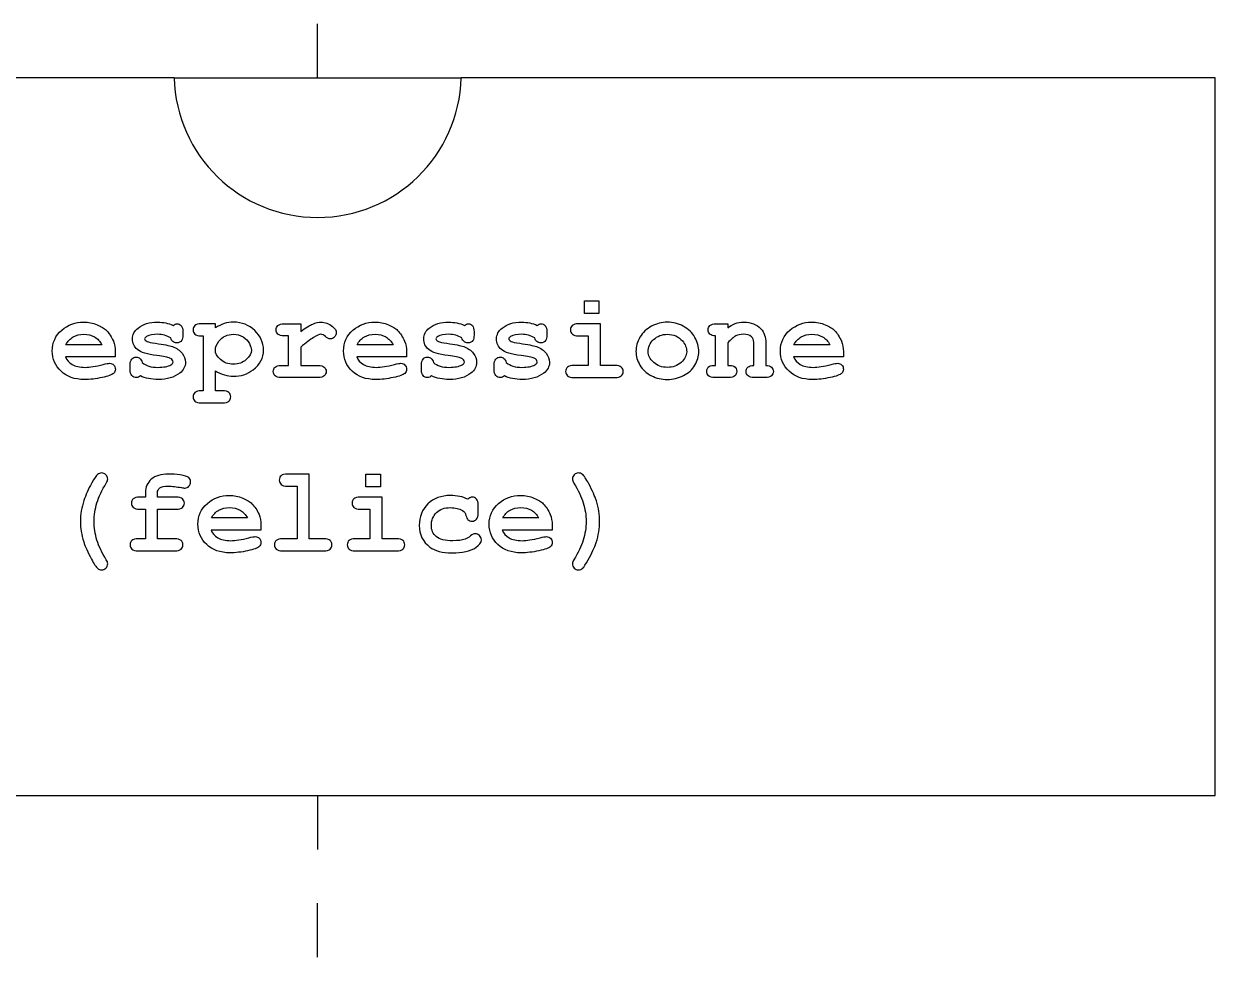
# Model space of a CAD drawing. Header units: millimetres. Extents: x 20 to 629, y 4 to 485.
# Drawn here: x 93.6 to 160, y 91 to 143 of the extents above; entities that cross this region are included whole.
import ezdxf

# ---------------------------------------------------------------- set-up
doc = ezdxf.new("R2010")
doc.units = ezdxf.units.MM
doc.header["$MEASUREMENT"] = 0
doc.layers.add('incisione', color=6, linetype='Continuous', true_color=0xff00ff)
doc.layers.add('taglio', color=178, linetype='Continuous', true_color=0x000000)

msp = doc.modelspace()

# ---------------------------------------------------------------- linework, layer by layer
at = {"layer": 'incisione'}
for points in [[(110, 140), (110, 143)], [(110, 100), (110, 97)], [(110, 91), (110, 94)]]:
    msp.add_lwpolyline(points, dxfattribs=at)
for points in [[(125.663, 127.573), (125.663, 126.857), (124.858, 126.857), (124.858, 127.573)], [(113.495, 117.917), (113.495, 117.201), (112.69, 117.201), (112.69, 117.917)]]:
    msp.add_lwpolyline(points, close=True, dxfattribs=at)
for points, knots in [([(98.726, 124.448), (98.726, 124.544), (98.726, 124.639), (98.726, 124.735), (98.726, 124.955), (98.691, 125.149), (98.62, 125.316), (98.517, 125.556), (98.386, 125.757), (98.228, 125.92), (98.116, 126.032), (97.944, 126.137), (97.715, 126.233), (97.485, 126.33), (97.232, 126.379), (96.957, 126.379), (96.499, 126.379), (96.095, 126.23), (95.744, 125.931), (95.393, 125.633), (95.218, 125.247), (95.218, 124.771), (95.218, 124.325), (95.38, 123.948), (95.705, 123.643), (96.029, 123.337), (96.462, 123.184), (97.003, 123.184), (97.318, 123.184), (97.646, 123.221), (97.987, 123.294), (98.328, 123.368), (98.542, 123.446), (98.63, 123.527), (98.696, 123.589), (98.729, 123.664), (98.729, 123.752), (98.729, 123.848), (98.699, 123.929), (98.637, 123.992), (98.575, 124.056), (98.499, 124.088), (98.409, 124.088), (98.343, 124.088), (98.224, 124.066), (98.053, 124.022), (97.637, 123.914), (97.304, 123.86), (97.053, 123.86), (96.747, 123.86), (96.504, 123.914), (96.325, 124.022), (96.146, 124.13), (96.021, 124.272), (95.95, 124.448), (96.876, 124.448), (97.801, 124.448), (98.726, 124.448)], [-19, -19, -19, -19, -18, -18, -18, -17, -17, -17, -16, -16, -16, -15, -15, -15, -14, -14, -14, -13, -13, -13, -12, -12, -12, -11, -11, -11, -10, -10, -10, -9, -9, -9, -8, -8, -8, -7, -7, -7, -6, -6, -6, -5, -5, -5, -4, -4, -4, -3, -3, -3, -2, -2, -2, -1, -1, -1, 0, 0, 0, 0]), ([(101.815, 125.497), (101.833, 125.414), (101.872, 125.347), (101.934, 125.296), (101.996, 125.245), (102.067, 125.22), (102.149, 125.22), (102.27, 125.22), (102.365, 125.271), (102.436, 125.372), (102.471, 125.425), (102.488, 125.525), (102.488, 125.672), (102.488, 125.727), (102.488, 125.782), (102.488, 125.837), (102.488, 126), (102.458, 126.116), (102.396, 126.186), (102.334, 126.255), (102.257, 126.289), (102.165, 126.289), (102.134, 126.289), (102.101, 126.282), (102.064, 126.266), (102.028, 126.251), (101.989, 126.228), (101.947, 126.197), (101.815, 126.259), (101.677, 126.304), (101.533, 126.334), (101.389, 126.364), (101.239, 126.379), (101.083, 126.379), (100.634, 126.379), (100.271, 126.269), (99.993, 126.049), (99.789, 125.888), (99.686, 125.687), (99.686, 125.445), (99.686, 125.209), (99.778, 125.011), (99.96, 124.851), (100.143, 124.688), (100.506, 124.578), (101.05, 124.521), (101.415, 124.481), (101.656, 124.433), (101.772, 124.375), (101.889, 124.318), (101.947, 124.245), (101.947, 124.157), (101.947, 124.105), (101.906, 124.054), (101.825, 124.006), (101.653, 123.909), (101.413, 123.86), (101.102, 123.86), (100.913, 123.86), (100.746, 123.883), (100.601, 123.928), (100.455, 123.973), (100.331, 124.04), (100.228, 124.128), (100.197, 124.238), (100.154, 124.315), (100.099, 124.36), (100.044, 124.406), (99.976, 124.428), (99.894, 124.428), (99.793, 124.428), (99.711, 124.393), (99.649, 124.324), (99.586, 124.255), (99.554, 124.139), (99.554, 123.976), (99.554, 123.9), (99.554, 123.824), (99.554, 123.748), (99.554, 123.585), (99.586, 123.469), (99.649, 123.4), (99.711, 123.331), (99.795, 123.296), (99.901, 123.296), (99.941, 123.296), (99.979, 123.304), (100.017, 123.319), (100.054, 123.335), (100.089, 123.357), (100.122, 123.385), (100.261, 123.319), (100.413, 123.269), (100.579, 123.235), (100.745, 123.201), (100.926, 123.184), (101.122, 123.184), (101.611, 123.184), (102.008, 123.302), (102.314, 123.537), (102.527, 123.7), (102.634, 123.902), (102.634, 124.144), (102.634, 124.322), (102.571, 124.492), (102.446, 124.653), (102.32, 124.813), (102.142, 124.934), (101.911, 125.016), (101.735, 125.077), (101.422, 125.139), (100.974, 125.2), (100.729, 125.233), (100.572, 125.267), (100.502, 125.303), (100.409, 125.351), (100.363, 125.401), (100.363, 125.451), (100.363, 125.495), (100.397, 125.536), (100.465, 125.573), (100.619, 125.659), (100.827, 125.702), (101.089, 125.702), (101.221, 125.702), (101.348, 125.685), (101.469, 125.651), (101.59, 125.617), (101.705, 125.566), (101.815, 125.497)], [-43, -43, -43, -43, -42, -42, -42, -41, -41, -41, -40, -40, -40, -39, -39, -39, -38, -38, -38, -37, -37, -37, -36, -36, -36, -35, -35, -35, -34, -34, -34, -33, -33, -33, -32, -32, -32, -31, -31, -31, -30, -30, -30, -29, -29, -29, -28, -28, -28, -27, -27, -27, -26, -26, -26, -25, -25, -25, -24, -24, -24, -23, -23, -23, -22, -22, -22, -21, -21, -21, -20, -20, -20, -19, -19, -19, -18, -18, -18, -17, -17, -17, -16, -16, -16, -15, -15, -15, -14, -14, -14, -13, -13, -13, -12, -12, -12, -11, -11, -11, -10, -10, -10, -9, -9, -9, -8, -8, -8, -7, -7, -7, -6, -6, -6, -5, -5, -5, -4, -4, -4, -3, -3, -3, -2, -2, -2, -1, -1, -1, 0, 0, 0, 0]), ([(104.3, 123.666), (104.3, 123.296), (104.3, 122.926), (104.3, 122.557), (104.436, 122.557), (104.571, 122.557), (104.706, 122.557), (104.869, 122.557), (104.985, 122.525), (105.054, 122.463), (105.124, 122.4), (105.158, 122.318), (105.158, 122.217), (105.158, 122.118), (105.124, 122.037), (105.054, 121.974), (104.985, 121.912), (104.869, 121.88), (104.706, 121.88), (104.307, 121.88), (103.908, 121.88), (103.508, 121.88), (103.345, 121.88), (103.229, 121.912), (103.16, 121.974), (103.091, 122.037), (103.056, 122.118), (103.056, 122.217), (103.056, 122.318), (103.091, 122.4), (103.162, 122.463), (103.232, 122.525), (103.348, 122.557), (103.508, 122.557), (103.547, 122.557), (103.585, 122.557), (103.624, 122.557), (103.624, 123.576), (103.624, 124.594), (103.624, 125.613), (103.585, 125.613), (103.547, 125.613), (103.508, 125.613), (103.345, 125.613), (103.229, 125.644), (103.16, 125.707), (103.091, 125.77), (103.056, 125.852), (103.056, 125.953), (103.056, 126.052), (103.091, 126.133), (103.16, 126.195), (103.229, 126.258), (103.345, 126.289), (103.508, 126.289), (103.772, 126.289), (104.036, 126.289), (104.3, 126.289), (104.3, 126.212), (104.3, 126.135), (104.3, 126.058), (104.459, 126.166), (104.623, 126.247), (104.792, 126.299), (104.961, 126.352), (105.135, 126.379), (105.314, 126.379), (105.776, 126.379), (106.169, 126.222), (106.495, 125.908), (106.821, 125.595), (106.983, 125.236), (106.983, 124.831), (106.983, 124.384), (106.791, 124.016), (106.406, 123.725), (106.085, 123.483), (105.723, 123.362), (105.32, 123.362), (105.146, 123.362), (104.975, 123.387), (104.805, 123.438), (104.636, 123.489), (104.468, 123.565), (104.3, 123.666)], [0, 0, 0, 0, 1, 1, 1, 2, 2, 2, 3, 3, 3, 4, 4, 4, 5, 5, 5, 6, 6, 6, 7, 7, 7, 8, 8, 8, 9, 9, 9, 10, 10, 10, 11, 11, 11, 12, 12, 12, 13, 13, 13, 14, 14, 14, 15, 15, 15, 16, 16, 16, 17, 17, 17, 18, 18, 18, 19, 19, 19, 20, 20, 20, 21, 21, 21, 22, 22, 22, 23, 23, 23, 24, 24, 24, 25, 25, 25, 26, 26, 26, 27, 27, 27, 28, 28, 28, 28]), ([(109.056, 126.289), (108.749, 126.289), (108.442, 126.289), (108.135, 126.289), (107.972, 126.289), (107.856, 126.258), (107.787, 126.195), (107.718, 126.133), (107.683, 126.052), (107.683, 125.953), (107.683, 125.852), (107.718, 125.77), (107.787, 125.707), (107.856, 125.644), (107.972, 125.613), (108.135, 125.613), (108.217, 125.613), (108.298, 125.613), (108.38, 125.613), (108.38, 125.065), (108.38, 124.517), (108.38, 123.969), (108.245, 123.969), (108.111, 123.969), (107.977, 123.969), (107.814, 123.969), (107.698, 123.938), (107.629, 123.875), (107.559, 123.813), (107.525, 123.732), (107.525, 123.633), (107.525, 123.532), (107.559, 123.45), (107.629, 123.387), (107.698, 123.324), (107.814, 123.293), (107.977, 123.293), (108.658, 123.293), (109.339, 123.293), (110.02, 123.293), (110.183, 123.293), (110.299, 123.324), (110.368, 123.387), (110.437, 123.45), (110.472, 123.53), (110.472, 123.629), (110.472, 123.731), (110.437, 123.813), (110.368, 123.875), (110.299, 123.938), (110.183, 123.969), (110.02, 123.969), (109.699, 123.969), (109.377, 123.969), (109.056, 123.969), (109.056, 124.309), (109.056, 124.649), (109.056, 124.989), (109.338, 125.227), (109.573, 125.405), (109.761, 125.524), (109.949, 125.643), (110.09, 125.702), (110.185, 125.702), (110.257, 125.702), (110.34, 125.66), (110.432, 125.577), (110.525, 125.493), (110.613, 125.451), (110.696, 125.451), (110.791, 125.451), (110.872, 125.485), (110.939, 125.552), (111.006, 125.619), (111.04, 125.701), (111.04, 125.798), (111.04, 125.912), (110.969, 126.024), (110.828, 126.134), (110.622, 126.297), (110.408, 126.379), (110.188, 126.379), (110.045, 126.379), (109.892, 126.344), (109.728, 126.276), (109.564, 126.208), (109.34, 126.072), (109.056, 125.867), (109.056, 126.008), (109.056, 126.149), (109.056, 126.289)], [-30, -30, -30, -30, -29, -29, -29, -28, -28, -28, -27, -27, -27, -26, -26, -26, -25, -25, -25, -24, -24, -24, -23, -23, -23, -22, -22, -22, -21, -21, -21, -20, -20, -20, -19, -19, -19, -18, -18, -18, -17, -17, -17, -16, -16, -16, -15, -15, -15, -14, -14, -14, -13, -13, -13, -12, -12, -12, -11, -11, -11, -10, -10, -10, -9, -9, -9, -8, -8, -8, -7, -7, -7, -6, -6, -6, -5, -5, -5, -4, -4, -4, -3, -3, -3, -2, -2, -2, -1, -1, -1, 0, 0, 0, 0]), ([(114.95, 124.448), (114.95, 124.544), (114.95, 124.639), (114.95, 124.735), (114.95, 124.955), (114.915, 125.149), (114.845, 125.316), (114.741, 125.556), (114.611, 125.757), (114.452, 125.92), (114.34, 126.032), (114.169, 126.137), (113.939, 126.233), (113.709, 126.33), (113.457, 126.379), (113.182, 126.379), (112.724, 126.379), (112.32, 126.23), (111.969, 125.931), (111.618, 125.633), (111.442, 125.247), (111.442, 124.771), (111.442, 124.325), (111.605, 123.948), (111.929, 123.643), (112.254, 123.337), (112.686, 123.184), (113.228, 123.184), (113.542, 123.184), (113.87, 123.221), (114.211, 123.294), (114.552, 123.368), (114.767, 123.446), (114.855, 123.527), (114.921, 123.589), (114.954, 123.664), (114.954, 123.752), (114.954, 123.848), (114.923, 123.929), (114.861, 123.992), (114.8, 124.056), (114.724, 124.088), (114.634, 124.088), (114.568, 124.088), (114.449, 124.066), (114.277, 124.022), (113.861, 123.914), (113.528, 123.86), (113.277, 123.86), (112.971, 123.86), (112.729, 123.914), (112.55, 124.022), (112.37, 124.13), (112.245, 124.272), (112.175, 124.448), (113.1, 124.448), (114.025, 124.448), (114.95, 124.448)], [-19, -19, -19, -19, -18, -18, -18, -17, -17, -17, -16, -16, -16, -15, -15, -15, -14, -14, -14, -13, -13, -13, -12, -12, -12, -11, -11, -11, -10, -10, -10, -9, -9, -9, -8, -8, -8, -7, -7, -7, -6, -6, -6, -5, -5, -5, -4, -4, -4, -3, -3, -3, -2, -2, -2, -1, -1, -1, 0, 0, 0, 0]), ([(118.04, 125.497), (118.057, 125.414), (118.097, 125.347), (118.158, 125.296), (118.22, 125.245), (118.292, 125.22), (118.373, 125.22), (118.494, 125.22), (118.59, 125.271), (118.66, 125.372), (118.695, 125.425), (118.713, 125.525), (118.713, 125.672), (118.713, 125.727), (118.713, 125.782), (118.713, 125.837), (118.713, 126), (118.682, 126.116), (118.62, 126.186), (118.559, 126.255), (118.482, 126.289), (118.389, 126.289), (118.359, 126.289), (118.325, 126.282), (118.289, 126.266), (118.252, 126.251), (118.213, 126.228), (118.172, 126.197), (118.04, 126.259), (117.902, 126.304), (117.757, 126.334), (117.613, 126.364), (117.463, 126.379), (117.307, 126.379), (116.858, 126.379), (116.495, 126.269), (116.218, 126.049), (116.013, 125.888), (115.911, 125.687), (115.911, 125.445), (115.911, 125.209), (116.002, 125.011), (116.185, 124.851), (116.367, 124.688), (116.73, 124.578), (117.274, 124.521), (117.639, 124.481), (117.88, 124.433), (117.997, 124.375), (118.113, 124.318), (118.172, 124.245), (118.172, 124.157), (118.172, 124.105), (118.131, 124.054), (118.05, 124.006), (117.878, 123.909), (117.637, 123.86), (117.327, 123.86), (117.138, 123.86), (116.97, 123.883), (116.825, 123.928), (116.68, 123.973), (116.556, 124.04), (116.452, 124.128), (116.421, 124.238), (116.378, 124.315), (116.323, 124.36), (116.268, 124.406), (116.2, 124.428), (116.119, 124.428), (116.018, 124.428), (115.936, 124.393), (115.873, 124.324), (115.81, 124.255), (115.779, 124.139), (115.779, 123.976), (115.779, 123.9), (115.779, 123.824), (115.779, 123.748), (115.779, 123.585), (115.81, 123.469), (115.873, 123.4), (115.936, 123.331), (116.02, 123.296), (116.125, 123.296), (116.165, 123.296), (116.204, 123.304), (116.241, 123.319), (116.278, 123.335), (116.314, 123.357), (116.347, 123.385), (116.485, 123.319), (116.638, 123.269), (116.804, 123.235), (116.97, 123.201), (117.151, 123.184), (117.347, 123.184), (117.835, 123.184), (118.232, 123.302), (118.538, 123.537), (118.751, 123.7), (118.858, 123.902), (118.858, 124.144), (118.858, 124.322), (118.795, 124.492), (118.67, 124.653), (118.545, 124.813), (118.366, 124.934), (118.135, 125.016), (117.959, 125.077), (117.647, 125.139), (117.198, 125.2), (116.954, 125.233), (116.796, 125.267), (116.726, 125.303), (116.634, 125.351), (116.587, 125.401), (116.587, 125.451), (116.587, 125.495), (116.622, 125.536), (116.69, 125.573), (116.844, 125.659), (117.052, 125.702), (117.314, 125.702), (117.446, 125.702), (117.572, 125.685), (117.693, 125.651), (117.814, 125.617), (117.93, 125.566), (118.04, 125.497)], [-43, -43, -43, -43, -42, -42, -42, -41, -41, -41, -40, -40, -40, -39, -39, -39, -38, -38, -38, -37, -37, -37, -36, -36, -36, -35, -35, -35, -34, -34, -34, -33, -33, -33, -32, -32, -32, -31, -31, -31, -30, -30, -30, -29, -29, -29, -28, -28, -28, -27, -27, -27, -26, -26, -26, -25, -25, -25, -24, -24, -24, -23, -23, -23, -22, -22, -22, -21, -21, -21, -20, -20, -20, -19, -19, -19, -18, -18, -18, -17, -17, -17, -16, -16, -16, -15, -15, -15, -14, -14, -14, -13, -13, -13, -12, -12, -12, -11, -11, -11, -10, -10, -10, -9, -9, -9, -8, -8, -8, -7, -7, -7, -6, -6, -6, -5, -5, -5, -4, -4, -4, -3, -3, -3, -2, -2, -2, -1, -1, -1, 0, 0, 0, 0]), ([(122.096, 125.497), (122.113, 125.414), (122.153, 125.347), (122.215, 125.296), (122.276, 125.245), (122.348, 125.22), (122.429, 125.22), (122.55, 125.22), (122.646, 125.271), (122.716, 125.372), (122.751, 125.425), (122.769, 125.525), (122.769, 125.672), (122.769, 125.727), (122.769, 125.782), (122.769, 125.837), (122.769, 126), (122.738, 126.116), (122.677, 126.186), (122.615, 126.255), (122.538, 126.289), (122.446, 126.289), (122.415, 126.289), (122.381, 126.282), (122.345, 126.266), (122.309, 126.251), (122.27, 126.228), (122.228, 126.197), (122.096, 126.259), (121.958, 126.304), (121.814, 126.334), (121.669, 126.364), (121.519, 126.379), (121.363, 126.379), (120.914, 126.379), (120.551, 126.269), (120.274, 126.049), (120.069, 125.888), (119.967, 125.687), (119.967, 125.445), (119.967, 125.209), (120.058, 125.011), (120.241, 124.851), (120.424, 124.688), (120.787, 124.578), (121.33, 124.521), (121.695, 124.481), (121.936, 124.433), (122.053, 124.375), (122.169, 124.318), (122.228, 124.245), (122.228, 124.157), (122.228, 124.105), (122.187, 124.054), (122.106, 124.006), (121.934, 123.909), (121.693, 123.86), (121.383, 123.86), (121.194, 123.86), (121.026, 123.883), (120.881, 123.928), (120.736, 123.973), (120.612, 124.04), (120.508, 124.128), (120.477, 124.238), (120.435, 124.315), (120.38, 124.36), (120.325, 124.406), (120.256, 124.428), (120.175, 124.428), (120.074, 124.428), (119.992, 124.393), (119.929, 124.324), (119.866, 124.255), (119.835, 124.139), (119.835, 123.976), (119.835, 123.9), (119.835, 123.824), (119.835, 123.748), (119.835, 123.585), (119.866, 123.469), (119.929, 123.4), (119.992, 123.331), (120.076, 123.296), (120.182, 123.296), (120.221, 123.296), (120.26, 123.304), (120.297, 123.319), (120.334, 123.335), (120.37, 123.357), (120.403, 123.385), (120.541, 123.319), (120.694, 123.269), (120.86, 123.235), (121.026, 123.201), (121.207, 123.184), (121.403, 123.184), (121.891, 123.184), (122.288, 123.302), (122.594, 123.537), (122.807, 123.7), (122.914, 123.902), (122.914, 124.144), (122.914, 124.322), (122.851, 124.492), (122.726, 124.653), (122.601, 124.813), (122.422, 124.934), (122.191, 125.016), (122.015, 125.077), (121.703, 125.139), (121.254, 125.2), (121.01, 125.233), (120.853, 125.267), (120.782, 125.303), (120.69, 125.351), (120.644, 125.401), (120.644, 125.451), (120.644, 125.495), (120.678, 125.536), (120.746, 125.573), (120.9, 125.659), (121.108, 125.702), (121.37, 125.702), (121.502, 125.702), (121.628, 125.685), (121.749, 125.651), (121.87, 125.617), (121.986, 125.566), (122.096, 125.497)], [-43, -43, -43, -43, -42, -42, -42, -41, -41, -41, -40, -40, -40, -39, -39, -39, -38, -38, -38, -37, -37, -37, -36, -36, -36, -35, -35, -35, -34, -34, -34, -33, -33, -33, -32, -32, -32, -31, -31, -31, -30, -30, -30, -29, -29, -29, -28, -28, -28, -27, -27, -27, -26, -26, -26, -25, -25, -25, -24, -24, -24, -23, -23, -23, -22, -22, -22, -21, -21, -21, -20, -20, -20, -19, -19, -19, -18, -18, -18, -17, -17, -17, -16, -16, -16, -15, -15, -15, -14, -14, -14, -13, -13, -13, -12, -12, -12, -11, -11, -11, -10, -10, -10, -9, -9, -9, -8, -8, -8, -7, -7, -7, -6, -6, -6, -5, -5, -5, -4, -4, -4, -3, -3, -3, -2, -2, -2, -1, -1, -1, 0, 0, 0, 0]), ([(125.756, 126.289), (125.756, 125.516), (125.756, 124.743), (125.756, 123.969), (126.026, 123.969), (126.297, 123.969), (126.568, 123.969), (126.73, 123.969), (126.847, 123.938), (126.916, 123.875), (126.985, 123.813), (127.02, 123.731), (127.02, 123.629), (127.02, 123.53), (126.985, 123.45), (126.916, 123.387), (126.847, 123.324), (126.73, 123.293), (126.568, 123.293), (125.801, 123.293), (125.034, 123.293), (124.267, 123.293), (124.105, 123.293), (123.988, 123.324), (123.919, 123.387), (123.85, 123.45), (123.815, 123.532), (123.815, 123.633), (123.815, 123.732), (123.85, 123.813), (123.919, 123.875), (123.988, 123.938), (124.105, 123.969), (124.267, 123.969), (124.538, 123.969), (124.809, 123.969), (125.079, 123.969), (125.079, 124.517), (125.079, 125.065), (125.079, 125.613), (124.898, 125.613), (124.716, 125.613), (124.535, 125.613), (124.374, 125.613), (124.259, 125.644), (124.188, 125.707), (124.118, 125.77), (124.083, 125.852), (124.083, 125.953), (124.083, 126.052), (124.117, 126.133), (124.186, 126.195), (124.256, 126.258), (124.372, 126.289), (124.535, 126.289), (124.942, 126.289), (125.349, 126.289), (125.756, 126.289)], [0, 0, 0, 0, 1, 1, 1, 2, 2, 2, 3, 3, 3, 4, 4, 4, 5, 5, 5, 6, 6, 6, 7, 7, 7, 8, 8, 8, 9, 9, 9, 10, 10, 10, 11, 11, 11, 12, 12, 12, 13, 13, 13, 14, 14, 14, 15, 15, 15, 16, 16, 16, 17, 17, 17, 18, 18, 18, 19, 19, 19, 19]), ([(131.234, 124.735), (131.234, 124.475), (131.162, 124.224), (131.018, 123.981), (130.874, 123.738), (130.66, 123.544), (130.375, 123.4), (130.09, 123.256), (129.792, 123.184), (129.482, 123.184), (129.174, 123.184), (128.879, 123.255), (128.597, 123.397), (128.316, 123.539), (128.101, 123.732), (127.954, 123.976), (127.806, 124.22), (127.733, 124.475), (127.733, 124.742), (127.733, 125.012), (127.807, 125.278), (127.957, 125.539), (128.107, 125.799), (128.322, 126.005), (128.602, 126.154), (128.883, 126.304), (129.176, 126.379), (129.482, 126.379), (129.79, 126.379), (130.086, 126.302), (130.371, 126.149), (130.656, 125.996), (130.871, 125.791), (131.017, 125.532), (131.162, 125.274), (131.234, 125.008), (131.234, 124.735)], [0, 0, 0, 0, 1, 1, 1, 2, 2, 2, 3, 3, 3, 4, 4, 4, 5, 5, 5, 6, 6, 6, 7, 7, 7, 8, 8, 8, 9, 9, 9, 10, 10, 10, 11, 11, 11, 12, 12, 12, 12]), ([(132.848, 126.289), (132.634, 126.289), (132.419, 126.289), (132.205, 126.289), (132.042, 126.289), (131.926, 126.258), (131.856, 126.195), (131.787, 126.133), (131.752, 126.052), (131.752, 125.953), (131.752, 125.854), (131.787, 125.772), (131.855, 125.709), (131.923, 125.645), (132.029, 125.613), (132.172, 125.613), (132.172, 125.065), (132.172, 124.517), (132.172, 123.969), (131.998, 123.969), (131.884, 123.953), (131.832, 123.92), (131.726, 123.852), (131.673, 123.756), (131.673, 123.633), (131.673, 123.532), (131.708, 123.45), (131.777, 123.387), (131.847, 123.324), (131.963, 123.293), (132.125, 123.293), (132.382, 123.293), (132.638, 123.293), (132.894, 123.293), (133.057, 123.293), (133.173, 123.324), (133.243, 123.387), (133.312, 123.45), (133.347, 123.53), (133.347, 123.629), (133.347, 123.757), (133.293, 123.854), (133.185, 123.92), (133.134, 123.953), (133.022, 123.969), (132.848, 123.969), (132.848, 124.388), (132.848, 124.808), (132.848, 125.227), (133.029, 125.423), (133.178, 125.551), (133.295, 125.611), (133.413, 125.672), (133.55, 125.702), (133.706, 125.702), (133.913, 125.702), (134.068, 125.658), (134.172, 125.57), (134.251, 125.502), (134.29, 125.394), (134.29, 125.247), (134.29, 124.821), (134.29, 124.395), (134.29, 123.969), (134.147, 123.969), (134.042, 123.938), (133.974, 123.875), (133.905, 123.813), (133.871, 123.732), (133.871, 123.633), (133.871, 123.532), (133.906, 123.45), (133.975, 123.387), (134.045, 123.324), (134.161, 123.293), (134.323, 123.293), (134.527, 123.293), (134.73, 123.293), (134.934, 123.293), (135.097, 123.293), (135.213, 123.324), (135.282, 123.387), (135.351, 123.45), (135.386, 123.53), (135.386, 123.629), (135.386, 123.731), (135.352, 123.813), (135.284, 123.875), (135.216, 123.938), (135.11, 123.969), (134.967, 123.969), (134.967, 124.388), (134.967, 124.808), (134.967, 125.227), (134.967, 125.548), (134.875, 125.808), (134.69, 126.006), (134.457, 126.254), (134.14, 126.379), (133.739, 126.379), (133.565, 126.379), (133.404, 126.352), (133.256, 126.299), (133.107, 126.247), (132.971, 126.167), (132.848, 126.062), (132.848, 126.138), (132.848, 126.214), (132.848, 126.289)], [-36, -36, -36, -36, -35, -35, -35, -34, -34, -34, -33, -33, -33, -32, -32, -32, -31, -31, -31, -30, -30, -30, -29, -29, -29, -28, -28, -28, -27, -27, -27, -26, -26, -26, -25, -25, -25, -24, -24, -24, -23, -23, -23, -22, -22, -22, -21, -21, -21, -20, -20, -20, -19, -19, -19, -18, -18, -18, -17, -17, -17, -16, -16, -16, -15, -15, -15, -14, -14, -14, -13, -13, -13, -12, -12, -12, -11, -11, -11, -10, -10, -10, -9, -9, -9, -8, -8, -8, -7, -7, -7, -6, -6, -6, -5, -5, -5, -4, -4, -4, -3, -3, -3, -2, -2, -2, -1, -1, -1, 0, 0, 0, 0]), ([(139.287, 124.448), (139.287, 124.544), (139.287, 124.639), (139.287, 124.735), (139.287, 124.955), (139.252, 125.149), (139.182, 125.316), (139.078, 125.556), (138.947, 125.757), (138.789, 125.92), (138.677, 126.032), (138.506, 126.137), (138.276, 126.233), (138.046, 126.33), (137.793, 126.379), (137.518, 126.379), (137.061, 126.379), (136.656, 126.23), (136.305, 125.931), (135.954, 125.633), (135.779, 125.247), (135.779, 124.771), (135.779, 124.325), (135.941, 123.948), (136.266, 123.643), (136.59, 123.337), (137.023, 123.184), (137.564, 123.184), (137.879, 123.184), (138.207, 123.221), (138.548, 123.294), (138.889, 123.368), (139.103, 123.446), (139.191, 123.527), (139.257, 123.589), (139.29, 123.664), (139.29, 123.752), (139.29, 123.848), (139.26, 123.929), (139.198, 123.992), (139.136, 124.056), (139.061, 124.088), (138.97, 124.088), (138.904, 124.088), (138.785, 124.066), (138.614, 124.022), (138.198, 123.914), (137.865, 123.86), (137.614, 123.86), (137.308, 123.86), (137.065, 123.914), (136.886, 124.022), (136.707, 124.13), (136.582, 124.272), (136.512, 124.448), (137.437, 124.448), (138.362, 124.448), (139.287, 124.448)], [-19, -19, -19, -19, -18, -18, -18, -17, -17, -17, -16, -16, -16, -15, -15, -15, -14, -14, -14, -13, -13, -13, -12, -12, -12, -11, -11, -11, -10, -10, -10, -9, -9, -9, -8, -8, -8, -7, -7, -7, -6, -6, -6, -5, -5, -5, -4, -4, -4, -3, -3, -3, -2, -2, -2, -1, -1, -1, 0, 0, 0, 0]), ([(97.977, 125.124), (97.873, 125.318), (97.738, 125.463), (97.571, 125.558), (97.404, 125.654), (97.205, 125.702), (96.974, 125.702), (96.745, 125.702), (96.547, 125.654), (96.38, 125.558), (96.212, 125.463), (96.076, 125.318), (95.97, 125.124), (96.639, 125.124), (97.308, 125.124), (97.977, 125.124)], [0, 0, 0, 0, 1, 1, 1, 2, 2, 2, 3, 3, 3, 4, 4, 4, 5, 5, 5, 5]), ([(106.307, 124.827), (106.307, 124.922), (106.27, 125.043), (106.195, 125.189), (106.12, 125.335), (106.005, 125.457), (105.85, 125.555), (105.695, 125.653), (105.513, 125.702), (105.304, 125.702), (104.967, 125.702), (104.7, 125.576), (104.502, 125.322), (104.367, 125.149), (104.3, 124.981), (104.3, 124.821), (104.3, 124.64), (104.397, 124.465), (104.589, 124.294), (104.782, 124.124), (105.02, 124.039), (105.304, 124.039), (105.59, 124.039), (105.828, 124.123), (106.02, 124.293), (106.211, 124.462), (106.307, 124.64), (106.307, 124.827)], [0, 0, 0, 0, 1, 1, 1, 2, 2, 2, 3, 3, 3, 4, 4, 4, 5, 5, 5, 6, 6, 6, 7, 7, 7, 8, 8, 8, 9, 9, 9, 9]), ([(114.201, 125.124), (114.098, 125.318), (113.963, 125.463), (113.795, 125.558), (113.628, 125.654), (113.429, 125.702), (113.198, 125.702), (112.969, 125.702), (112.771, 125.654), (112.604, 125.558), (112.437, 125.463), (112.3, 125.318), (112.195, 125.124), (112.864, 125.124), (113.532, 125.124), (114.201, 125.124)], [0, 0, 0, 0, 1, 1, 1, 2, 2, 2, 3, 3, 3, 4, 4, 4, 5, 5, 5, 5]), ([(130.558, 124.732), (130.558, 124.95), (130.48, 125.15), (130.323, 125.332), (130.11, 125.579), (129.829, 125.702), (129.482, 125.702), (129.176, 125.702), (128.921, 125.604), (128.716, 125.408), (128.512, 125.212), (128.409, 124.986), (128.409, 124.728), (128.409, 124.517), (128.513, 124.32), (128.719, 124.136), (128.926, 123.952), (129.18, 123.86), (129.482, 123.86), (129.785, 123.86), (130.041, 123.952), (130.248, 124.136), (130.454, 124.32), (130.558, 124.518), (130.558, 124.732)], [0, 0, 0, 0, 1, 1, 1, 2, 2, 2, 3, 3, 3, 4, 4, 4, 5, 5, 5, 6, 6, 6, 7, 7, 7, 8, 8, 8, 8]), ([(138.538, 125.124), (138.435, 125.318), (138.299, 125.463), (138.132, 125.558), (137.965, 125.654), (137.766, 125.702), (137.535, 125.702), (137.306, 125.702), (137.108, 125.654), (136.941, 125.558), (136.773, 125.463), (136.637, 125.318), (136.531, 125.124), (137.2, 125.124), (137.869, 125.124), (138.538, 125.124)], [0, 0, 0, 0, 1, 1, 1, 2, 2, 2, 3, 3, 3, 4, 4, 4, 5, 5, 5, 5]), ([(96.785, 115.281), (96.785, 115.666), (96.849, 116.055), (96.977, 116.449), (97.072, 116.739), (97.218, 117.063), (97.416, 117.419), (97.559, 117.674), (97.664, 117.831), (97.733, 117.889), (97.801, 117.948), (97.877, 117.977), (97.96, 117.977), (98.057, 117.977), (98.139, 117.944), (98.205, 117.878), (98.271, 117.812), (98.304, 117.733), (98.304, 117.64), (98.304, 117.576), (98.277, 117.501), (98.224, 117.413), (97.987, 117.023), (97.814, 116.658), (97.705, 116.317), (97.596, 115.976), (97.541, 115.63), (97.541, 115.281), (97.541, 114.928), (97.596, 114.582), (97.705, 114.241), (97.814, 113.9), (97.987, 113.535), (98.224, 113.145), (98.277, 113.059), (98.304, 112.983), (98.304, 112.917), (98.304, 112.825), (98.271, 112.746), (98.205, 112.68), (98.139, 112.614), (98.057, 112.581), (97.96, 112.581), (97.879, 112.581), (97.807, 112.607), (97.746, 112.66), (97.658, 112.737), (97.541, 112.91), (97.396, 113.178), (97.187, 113.568), (97.044, 113.889), (96.967, 114.142), (96.846, 114.529), (96.785, 114.909), (96.785, 115.281)], [0, 0, 0, 0, 1, 1, 1, 2, 2, 2, 3, 3, 3, 4, 4, 4, 5, 5, 5, 6, 6, 6, 7, 7, 7, 8, 8, 8, 9, 9, 9, 10, 10, 10, 11, 11, 11, 12, 12, 12, 13, 13, 13, 14, 14, 14, 15, 15, 15, 16, 16, 16, 17, 17, 17, 18, 18, 18, 18]), ([(101.079, 115.957), (101.079, 115.409), (101.079, 114.861), (101.079, 114.314), (101.4, 114.314), (101.722, 114.314), (102.043, 114.314), (102.206, 114.314), (102.322, 114.282), (102.391, 114.219), (102.46, 114.157), (102.495, 114.075), (102.495, 113.974), (102.495, 113.875), (102.46, 113.794), (102.391, 113.731), (102.322, 113.668), (102.206, 113.637), (102.043, 113.637), (101.362, 113.637), (100.681, 113.637), (100, 113.637), (99.837, 113.637), (99.721, 113.668), (99.652, 113.731), (99.583, 113.794), (99.548, 113.876), (99.548, 113.977), (99.548, 114.076), (99.583, 114.157), (99.652, 114.219), (99.721, 114.282), (99.837, 114.314), (100, 114.314), (100.134, 114.314), (100.268, 114.314), (100.403, 114.314), (100.403, 114.861), (100.403, 115.409), (100.403, 115.957), (100.295, 115.957), (100.187, 115.957), (100.079, 115.957), (99.916, 115.957), (99.8, 115.988), (99.731, 116.051), (99.662, 116.114), (99.627, 116.196), (99.627, 116.297), (99.627, 116.396), (99.662, 116.477), (99.731, 116.54), (99.8, 116.602), (99.916, 116.634), (100.079, 116.634), (100.187, 116.634), (100.295, 116.634), (100.403, 116.634), (100.403, 116.719), (100.403, 116.805), (100.403, 116.891), (100.403, 117.186), (100.513, 117.431), (100.734, 117.625), (100.955, 117.82), (101.276, 117.917), (101.696, 117.917), (101.883, 117.917), (102.1, 117.9), (102.345, 117.866), (102.59, 117.832), (102.748, 117.784), (102.817, 117.723), (102.886, 117.661), (102.921, 117.582), (102.921, 117.485), (102.921, 117.382), (102.89, 117.298), (102.828, 117.233), (102.767, 117.168), (102.691, 117.135), (102.601, 117.135), (102.559, 117.135), (102.496, 117.143), (102.413, 117.158), (102.133, 117.213), (101.886, 117.241), (101.67, 117.241), (101.446, 117.241), (101.291, 117.207), (101.206, 117.14), (101.122, 117.073), (101.079, 116.99), (101.079, 116.891), (101.079, 116.805), (101.079, 116.719), (101.079, 116.634), (101.427, 116.634), (101.774, 116.634), (102.122, 116.634), (102.285, 116.634), (102.401, 116.602), (102.47, 116.54), (102.54, 116.477), (102.574, 116.395), (102.574, 116.294), (102.574, 116.195), (102.54, 116.114), (102.47, 116.051), (102.401, 115.988), (102.285, 115.957), (102.122, 115.957), (101.774, 115.957), (101.427, 115.957), (101.079, 115.957)], [0, 0, 0, 0, 1, 1, 1, 2, 2, 2, 3, 3, 3, 4, 4, 4, 5, 5, 5, 6, 6, 6, 7, 7, 7, 8, 8, 8, 9, 9, 9, 10, 10, 10, 11, 11, 11, 12, 12, 12, 13, 13, 13, 14, 14, 14, 15, 15, 15, 16, 16, 16, 17, 17, 17, 18, 18, 18, 19, 19, 19, 20, 20, 20, 21, 21, 21, 22, 22, 22, 23, 23, 23, 24, 24, 24, 25, 25, 25, 26, 26, 26, 27, 27, 27, 28, 28, 28, 29, 29, 29, 30, 30, 30, 31, 31, 31, 32, 32, 32, 33, 33, 33, 34, 34, 34, 35, 35, 35, 36, 36, 36, 37, 37, 37, 38, 38, 38, 38]), ([(109.535, 117.917), (109.535, 116.716), (109.535, 115.515), (109.535, 114.314), (109.805, 114.314), (110.076, 114.314), (110.347, 114.314), (110.509, 114.314), (110.625, 114.282), (110.695, 114.219), (110.764, 114.157), (110.799, 114.075), (110.799, 113.974), (110.799, 113.875), (110.764, 113.794), (110.695, 113.731), (110.625, 113.668), (110.509, 113.637), (110.347, 113.637), (109.58, 113.637), (108.813, 113.637), (108.046, 113.637), (107.883, 113.637), (107.767, 113.668), (107.698, 113.731), (107.629, 113.794), (107.594, 113.876), (107.594, 113.977), (107.594, 114.076), (107.629, 114.157), (107.698, 114.219), (107.767, 114.282), (107.883, 114.314), (108.046, 114.314), (108.317, 114.314), (108.587, 114.314), (108.858, 114.314), (108.858, 115.289), (108.858, 116.265), (108.858, 117.241), (108.677, 117.241), (108.495, 117.241), (108.314, 117.241), (108.153, 117.241), (108.037, 117.272), (107.967, 117.335), (107.897, 117.398), (107.861, 117.48), (107.861, 117.581), (107.861, 117.68), (107.896, 117.761), (107.965, 117.823), (108.035, 117.886), (108.151, 117.917), (108.314, 117.917), (108.721, 117.917), (109.128, 117.917), (109.535, 117.917)], [0, 0, 0, 0, 1, 1, 1, 2, 2, 2, 3, 3, 3, 4, 4, 4, 5, 5, 5, 6, 6, 6, 7, 7, 7, 8, 8, 8, 9, 9, 9, 10, 10, 10, 11, 11, 11, 12, 12, 12, 13, 13, 13, 14, 14, 14, 15, 15, 15, 16, 16, 16, 17, 17, 17, 18, 18, 18, 19, 19, 19, 19]), ([(125.71, 115.281), (125.71, 114.895), (125.646, 114.505), (125.518, 114.109), (125.424, 113.818), (125.277, 113.496), (125.079, 113.142), (124.936, 112.887), (124.831, 112.729), (124.762, 112.67), (124.694, 112.611), (124.618, 112.581), (124.535, 112.581), (124.438, 112.581), (124.356, 112.614), (124.29, 112.68), (124.224, 112.746), (124.191, 112.825), (124.191, 112.917), (124.191, 112.983), (124.218, 113.059), (124.271, 113.145), (124.508, 113.535), (124.682, 113.9), (124.79, 114.241), (124.899, 114.582), (124.954, 114.928), (124.954, 115.281), (124.954, 115.63), (124.899, 115.976), (124.79, 116.317), (124.682, 116.658), (124.508, 117.023), (124.271, 117.413), (124.218, 117.501), (124.191, 117.576), (124.191, 117.64), (124.191, 117.733), (124.224, 117.812), (124.29, 117.878), (124.356, 117.944), (124.438, 117.977), (124.535, 117.977), (124.616, 117.977), (124.688, 117.95), (124.749, 117.898), (124.837, 117.823), (124.954, 117.65), (125.099, 117.38), (125.308, 116.99), (125.451, 116.67), (125.528, 116.419), (125.649, 116.03), (125.71, 115.65), (125.71, 115.281)], [0, 0, 0, 0, 1, 1, 1, 2, 2, 2, 3, 3, 3, 4, 4, 4, 5, 5, 5, 6, 6, 6, 7, 7, 7, 8, 8, 8, 9, 9, 9, 10, 10, 10, 11, 11, 11, 12, 12, 12, 13, 13, 13, 14, 14, 14, 15, 15, 15, 16, 16, 16, 17, 17, 17, 18, 18, 18, 18]), ([(106.838, 114.792), (106.838, 114.888), (106.838, 114.983), (106.838, 115.079), (106.838, 115.299), (106.803, 115.493), (106.733, 115.66), (106.629, 115.9), (106.498, 116.101), (106.34, 116.264), (106.228, 116.376), (106.057, 116.481), (105.827, 116.578), (105.597, 116.674), (105.344, 116.723), (105.069, 116.723), (104.612, 116.723), (104.207, 116.574), (103.856, 116.276), (103.505, 115.977), (103.33, 115.591), (103.33, 115.116), (103.33, 114.669), (103.492, 114.293), (103.817, 113.987), (104.141, 113.681), (104.574, 113.528), (105.116, 113.528), (105.43, 113.528), (105.758, 113.565), (106.099, 113.639), (106.44, 113.712), (106.655, 113.79), (106.743, 113.871), (106.809, 113.933), (106.842, 114.008), (106.842, 114.096), (106.842, 114.193), (106.811, 114.273), (106.749, 114.337), (106.688, 114.4), (106.612, 114.432), (106.521, 114.432), (106.455, 114.432), (106.337, 114.41), (106.165, 114.366), (105.749, 114.259), (105.416, 114.205), (105.165, 114.205), (104.859, 114.205), (104.617, 114.259), (104.437, 114.366), (104.258, 114.474), (104.133, 114.616), (104.063, 114.792), (104.988, 114.792), (105.913, 114.792), (106.838, 114.792)], [-19, -19, -19, -19, -18, -18, -18, -17, -17, -17, -16, -16, -16, -15, -15, -15, -14, -14, -14, -13, -13, -13, -12, -12, -12, -11, -11, -11, -10, -10, -10, -9, -9, -9, -8, -8, -8, -7, -7, -7, -6, -6, -6, -5, -5, -5, -4, -4, -4, -3, -3, -3, -2, -2, -2, -1, -1, -1, 0, 0, 0, 0]), ([(113.587, 116.634), (113.587, 115.86), (113.587, 115.087), (113.587, 114.314), (113.858, 114.314), (114.129, 114.314), (114.399, 114.314), (114.562, 114.314), (114.678, 114.282), (114.748, 114.219), (114.817, 114.157), (114.851, 114.075), (114.851, 113.974), (114.851, 113.875), (114.817, 113.794), (114.748, 113.731), (114.678, 113.668), (114.562, 113.637), (114.399, 113.637), (113.633, 113.637), (112.866, 113.637), (112.099, 113.637), (111.936, 113.637), (111.82, 113.668), (111.751, 113.731), (111.682, 113.794), (111.647, 113.876), (111.647, 113.977), (111.647, 114.076), (111.682, 114.157), (111.751, 114.219), (111.82, 114.282), (111.936, 114.314), (112.099, 114.314), (112.37, 114.314), (112.64, 114.314), (112.911, 114.314), (112.911, 114.861), (112.911, 115.409), (112.911, 115.957), (112.729, 115.957), (112.548, 115.957), (112.366, 115.957), (112.206, 115.957), (112.09, 115.988), (112.02, 116.051), (111.949, 116.114), (111.914, 116.196), (111.914, 116.297), (111.914, 116.396), (111.949, 116.477), (112.018, 116.54), (112.087, 116.602), (112.204, 116.634), (112.366, 116.634), (112.773, 116.634), (113.18, 116.634), (113.587, 116.634)], [0, 0, 0, 0, 1, 1, 1, 2, 2, 2, 3, 3, 3, 4, 4, 4, 5, 5, 5, 6, 6, 6, 7, 7, 7, 8, 8, 8, 9, 9, 9, 10, 10, 10, 11, 11, 11, 12, 12, 12, 13, 13, 13, 14, 14, 14, 15, 15, 15, 16, 16, 16, 17, 17, 17, 18, 18, 18, 19, 19, 19, 19]), ([(118.363, 116.512), (118.444, 116.589), (118.528, 116.627), (118.614, 116.627), (118.711, 116.627), (118.79, 116.592), (118.853, 116.523), (118.916, 116.454), (118.947, 116.339), (118.947, 116.178), (118.947, 116.033), (118.947, 115.888), (118.947, 115.743), (118.947, 115.58), (118.916, 115.464), (118.853, 115.396), (118.79, 115.328), (118.708, 115.294), (118.607, 115.294), (118.515, 115.294), (118.437, 115.32), (118.373, 115.373), (118.327, 115.413), (118.29, 115.493), (118.264, 115.616), (118.238, 115.738), (118.174, 115.828), (118.073, 115.888), (117.894, 115.993), (117.667, 116.046), (117.389, 116.046), (117.07, 116.046), (116.815, 115.953), (116.622, 115.766), (116.43, 115.579), (116.333, 115.342), (116.333, 115.056), (116.333, 114.792), (116.426, 114.584), (116.611, 114.431), (116.795, 114.278), (117.102, 114.201), (117.531, 114.201), (117.813, 114.201), (118.043, 114.23), (118.221, 114.287), (118.327, 114.322), (118.427, 114.382), (118.521, 114.467), (118.616, 114.552), (118.702, 114.594), (118.779, 114.594), (118.871, 114.594), (118.951, 114.56), (119.018, 114.492), (119.085, 114.424), (119.119, 114.343), (119.119, 114.251), (119.119, 114.101), (119.017, 113.959), (118.812, 113.825), (118.508, 113.625), (118.064, 113.525), (117.479, 113.525), (116.953, 113.525), (116.543, 113.634), (116.251, 113.851), (115.855, 114.144), (115.657, 114.545), (115.657, 115.053), (115.657, 115.535), (115.817, 115.933), (116.139, 116.249), (116.46, 116.565), (116.879, 116.723), (117.396, 116.723), (117.583, 116.723), (117.757, 116.705), (117.917, 116.67), (118.078, 116.635), (118.227, 116.582), (118.363, 116.512)], [0, 0, 0, 0, 1, 1, 1, 2, 2, 2, 3, 3, 3, 4, 4, 4, 5, 5, 5, 6, 6, 6, 7, 7, 7, 8, 8, 8, 9, 9, 9, 10, 10, 10, 11, 11, 11, 12, 12, 12, 13, 13, 13, 14, 14, 14, 15, 15, 15, 16, 16, 16, 17, 17, 17, 18, 18, 18, 19, 19, 19, 20, 20, 20, 21, 21, 21, 22, 22, 22, 23, 23, 23, 24, 24, 24, 25, 25, 25, 26, 26, 26, 27, 27, 27, 27]), ([(123.063, 114.792), (123.063, 114.888), (123.063, 114.983), (123.063, 115.079), (123.063, 115.299), (123.028, 115.493), (122.957, 115.66), (122.854, 115.9), (122.723, 116.101), (122.564, 116.264), (122.452, 116.376), (122.281, 116.481), (122.051, 116.578), (121.821, 116.674), (121.569, 116.723), (121.294, 116.723), (120.836, 116.723), (120.432, 116.574), (120.081, 116.276), (119.73, 115.977), (119.554, 115.591), (119.554, 115.116), (119.554, 114.669), (119.717, 114.293), (120.041, 113.987), (120.366, 113.681), (120.799, 113.528), (121.34, 113.528), (121.655, 113.528), (121.982, 113.565), (122.323, 113.639), (122.664, 113.712), (122.879, 113.79), (122.967, 113.871), (123.033, 113.933), (123.066, 114.008), (123.066, 114.096), (123.066, 114.193), (123.035, 114.273), (122.974, 114.337), (122.912, 114.4), (122.836, 114.432), (122.746, 114.432), (122.68, 114.432), (122.561, 114.41), (122.389, 114.366), (121.974, 114.259), (121.64, 114.205), (121.389, 114.205), (121.084, 114.205), (120.841, 114.259), (120.662, 114.366), (120.482, 114.474), (120.358, 114.616), (120.287, 114.792), (121.212, 114.792), (122.138, 114.792), (123.063, 114.792)], [-19, -19, -19, -19, -18, -18, -18, -17, -17, -17, -16, -16, -16, -15, -15, -15, -14, -14, -14, -13, -13, -13, -12, -12, -12, -11, -11, -11, -10, -10, -10, -9, -9, -9, -8, -8, -8, -7, -7, -7, -6, -6, -6, -5, -5, -5, -4, -4, -4, -3, -3, -3, -2, -2, -2, -1, -1, -1, 0, 0, 0, 0]), ([(106.089, 115.469), (105.986, 115.662), (105.85, 115.807), (105.683, 115.903), (105.516, 115.998), (105.317, 116.046), (105.086, 116.046), (104.857, 116.046), (104.659, 115.998), (104.492, 115.903), (104.325, 115.807), (104.188, 115.662), (104.083, 115.469), (104.751, 115.469), (105.42, 115.469), (106.089, 115.469)], [0, 0, 0, 0, 1, 1, 1, 2, 2, 2, 3, 3, 3, 4, 4, 4, 5, 5, 5, 5]), ([(122.314, 115.469), (122.21, 115.662), (122.075, 115.807), (121.908, 115.903), (121.74, 115.998), (121.541, 116.046), (121.31, 116.046), (121.081, 116.046), (120.883, 115.998), (120.716, 115.903), (120.549, 115.807), (120.413, 115.662), (120.307, 115.469), (120.976, 115.469), (121.645, 115.469), (122.314, 115.469)], [0, 0, 0, 0, 1, 1, 1, 2, 2, 2, 3, 3, 3, 4, 4, 4, 5, 5, 5, 5])]:
    msp.add_open_spline(points, degree=3, knots=knots, dxfattribs=at)
at = {"layer": 'taglio'}
for points in [[(102.003, 140), (60, 140), (60, 100), (160, 100), (160, 140), (117.997, 140)], [(102.003, 140), (117.997, 140)]]:
    msp.add_lwpolyline(points, dxfattribs=at)
msp.add_arc((110, 140.213), 8, 181.52729, 358.47271, dxfattribs=at)

doc.saveas('drawing.dxf')
